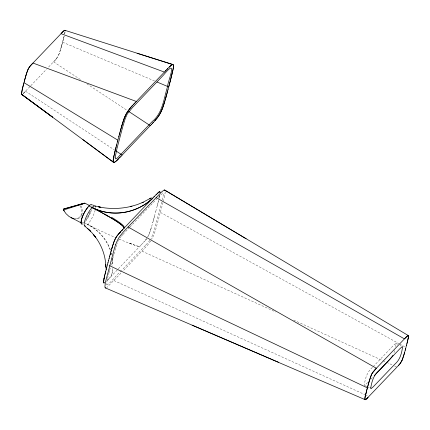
<?xml version="1.0" encoding="UTF-8"?>
<svg xmlns="http://www.w3.org/2000/svg" width="430" height="430" viewBox="0 0 430 430"><rect width="100%" height="100%" fill="white"/><g stroke="black" fill="none" stroke-linecap="round" stroke-linejoin="round"><path stroke-width="0.32" stroke-dasharray="2.15 1.61" d="M165.211 191.796L165.131 192.656A37.039 9.433 -62.9 0 1 164.572 195.86M65.021 31.884L64.597 34.153M159.562 196.177L159.734 195.306A22.951 5.843 -62.9 0 0 159.75 195.15M164.577 195.849L163.405 200.95M64.661 33.868L64.774 33.32A16.12 4.106 -62.9 0 0 65.037 31.772M159.363 197.112L159.465 196.623M159.412 196.886L159.568 196.15A37.394 9.524 -62.9 0 0 159.788 195.016M159.374 197.064L159.089 198.343M162.314 199.988L162.793 197.8A37.394 9.524 -62.9 0 0 163.11 196.123L163.239 193.65L161.97 192.855M158.729 199.875L158.347 201.444M161.83 202.041L154.123 230.684A43.623 11.11 -62.9 0 1 153.515 232.576L151.005 238.602M395.681 346.607L396.111 343.473A2.849 0.726 -62.9 0 0 395.869 343.339L393.638 345.225L373.358 366.457M64.172 35.991L63.807 37.448M158.245 201.853L158.385 201.288M64.091 36.324L63.393 39.071M158.283 201.708L157.869 203.363M109.064 272.588C102.458 295.485 111.547 279.349 121.088 270.97M162.992 202.605L155.794 229.131A43.683 11.126 -62.9 0 1 154.736 232.372L152.795 237.204A8.772 2.236 -62.9 0 1 151.715 239.311M63.774 37.598L63.586 38.329M109.139 272.287L109.607 270.465M157.885 203.304L157.471 204.911M63.549 38.48L63.162 39.963M157.235 205.83L157.482 204.879M109.688 270.158L110.505 267.025M157.262 205.723L155.778 211.393M63.317 39.366L62.689 41.748M62.925 40.855L63.124 40.108M110.919 265.455L111.698 262.51M62.124 43.887L61.99 44.392M62.328 43.124L61.764 45.241M62.259 43.376L62.791 41.366M111.854 261.918L113.294 256.511M154.456 216.398L155.827 211.211M61.898 44.731L61.533 46.096M154.096 217.747L154.504 216.215M154.117 217.666L153.784 218.908M61.716 45.413L61.297 46.951M153.521 219.88L153.806 218.827M61.485 46.268L59.071 54.056L56.679 58.416M113.445 255.957L113.902 254.291M153.204 221.047L153.569 219.698M153.252 220.859L151.774 226.121M61.248 47.123L61.06 47.816M113.977 254.017L115.487 248.728M152.714 222.804L152.827 222.412M394.654 350.509L393.595 353.82M61.012 47.988L60.861 48.509M60.813 48.681L60.608 49.38M60.56 49.557L60.125 50.982A21.994 5.601 -62.9 0 1 59.259 53.578M151.602 226.701L151.43 227.282M151.344 227.577L150.898 229.034A43.623 11.11 -62.9 0 1 150.29 230.926L148.506 235.565M115.573 248.454L115.912 247.336M151.097 228.394L150.968 228.803M150.903 229.007L150.371 230.668A22.236 5.66 -62.9 0 1 149.145 234.119L148.646 235.264M116.089 246.782L116.992 244.047M117.175 243.525L117.368 243.009M81.775 214.995C82.909 211.797 82.108 208.254 80.679 205.293M59.249 53.583L56.475 58.673L48.316 67.359M117.691 242.171L118.04 241.343M81.684 215.226C80.792 217.596 78.303 219.155 75.782 219.015M118.25 240.886L118.578 240.22M148.538 235.495L148.431 235.726A5.214 1.328 -62.9 0 1 147.716 237.07L148.452 235.672M118.782 239.832L119.169 239.166M150.737 240.956L147.958 244.681A42.264 10.761 -62.9 0 1 146.619 246.197L123.114 270.895M119.857 238.129L120.26 237.575M149.909 240.295L146.84 243.955M146.426 238.999L146.684 238.65L144.394 241.445M120.389 237.403L120.685 237.027M56.566 58.555L56.239 58.958A21.962 5.595 -62.9 0 1 55.373 59.942L55.266 60.06M120.905 236.753L121.131 236.478M121.443 236.108L122.496 234.914M144.539 241.278L143.787 242.117M122.577 234.823L122.991 234.366M144.05 241.827L143.609 242.305M123.077 234.275L129.618 227.379M146.662 244.149L145.684 245.197M55.158 60.178L54.841 60.517M142.996 242.977L142.636 243.358M142.475 243.53L140.615 245.492M145.329 245.573L121.55 270.491M53.997 61.409L54.309 61.076M29.906 86.64L23.021 93.761M30.783 85.726L46.564 69.198M25.209 91.563L24.789 91.998M129.946 227.029L156.859 198.848M140.046 246.089L140.674 245.428M110.553 276.979L140.196 245.928M120.921 273.19L106.995 287.348M372.439 367.419C367.102 371.767 365.043 378.706 364.334 385.253A2.849 0.726 -62.9 0 0 364.473 385.387M371.009 379.11L372.391 377.664M109.946 277.613L110.424 277.113M109.677 277.893L110.053 277.506M109.736 277.834L108.93 278.672M367.677 382.598L364.575 385.393M24.682 92.111L24.37 92.434M108.973 278.629L107.075 280.564M158.084 197.569L161.589 194.14L163.045 193.403M108.435 279.183L107.812 279.817M24.268 92.541L23.956 92.858M107.688 279.946L107.323 280.317M23.854 92.961L23.752 93.063A22.097 5.628 -62.9 0 1 23.139 93.654M74.637 218.332C81.894 219.827 83.35 210.394 80.012 205.83M62.57 42.194L154.52 80.953M141.959 251.147L275.888 312.029M293.625 320.087L382.297 360.394M382.91 360.673L386.35 362.237M386.581 362.339L392.085 364.844M394.53 365.957L396.385 366.801M113.907 280.537L364.79 394.573M365.253 394.783L368.333 396.18M395.971 343.339L397.728 344.242M400.077 345.44L401.249 346.037M365.059 385.688L366.817 386.586M367.403 386.887L369.752 388.086M105.995 284.02L107.07 284.569M160.433 212.436L398.911 343.586M399.497 343.909L405.372 347.139M84.42 222.643L87.607 224.433A50.799 5.122 25.5 0 0 115.659 237.656M53.573 61.85L80.394 79.55M86.806 83.78L127.081 110.365M25.52 91.235L114.364 149.871M89.886 212.044A9.632 2.451 -62.9 0 1 86.451 218.854M83.377 222.568A9.632 2.451 -62.9 0 1 82.313 223.186M78.023 218.693A0.747 0.403 73.7 0 1 77.771 218.177M95.557 207.464A11.239 2.865 -62.9 0 1 95.541 208.029M95.181 210.162A11.239 2.865 -62.9 0 1 85.876 225.841M119.11 239.128A50.799 5.122 25.5 0 0 139.481 246.68L138.96 246.53A50.993 5.144 25.5 0 1 131.575 244.052A50.557 5.096 25.5 0 1 129.441 243.262M111.332 253.345A50.81 47.461 -16.5 0 1 111.569 254.264M112.311 258A50.81 47.461 -16.5 0 1 112.827 265.616M112.687 268.487A50.81 47.461 -16.5 0 1 111.429 276.065A50.799 47.45 -16.5 0 0 112.649 268.922M110.193 249.712A50.81 47.461 -16.5 0 0 87.607 224.433A50.799 47.45 -16.5 0 1 110.322 250.066M111.214 252.91A50.799 47.45 -16.5 0 1 111.66 254.646M112.337 258.161A50.799 47.45 -16.5 0 1 112.832 265.321M131.575 244.052A50.541 5.122 25.6 0 1 129.435 243.256M146.42 239.026A21.882 5.574 -62.9 0 1 144.668 241.123M91.611 209.534A11.056 2.817 -62.9 0 1 85.468 221.428M90.848 205.696A9.632 2.451 -62.9 0 1 91.439 206.438M90.612 211.254A9.632 2.451 -62.9 0 1 86.048 219.95M83.248 222.761A9.632 2.451 -62.9 0 1 82.216 222.891"/><path stroke-width="0.64" d="M408.495 336.389L408.5 336.104A4.66 1.188 -62.9 0 0 408.392 335.61L164.582 190.017L246.11 238.774M113.262 159.611C112.106 165.486 117.272 160.369 118.691 158.67M113.187 160.379L113.31 161.997A8.38 2.134 -62.9 0 0 113.525 162.32A9.18 2.338 -62.9 0 0 114.385 162.373L116.981 160.369A57.582 14.663 -62.9 0 0 117.798 159.568L118.261 159.105M406.173 337.061L406.517 336.722A18.119 4.612 -62.9 0 1 407.274 336.018L408.183 335.497A3.381 0.86 -62.9 0 1 408.36 335.572L408.425 337.098L407.414 341.861M113.197 160.223L113.38 158.772M113.294 159.385L114.928 151.57M103.974 278.936L103.592 282.451L103.899 282.945L104.597 282.736L104.012 282.956A4.735 1.204 -62.9 0 1 103.802 282.892L103.705 282.779A5.918 1.505 -62.9 0 1 103.576 282.317L103.587 281.526A25.596 6.52 -62.9 0 1 103.942 279.14L104.006 278.79M104.001 278.807L104.49 276.506M104.028 278.678L104.151 278.06M408.204 338.383L405.608 348.8M104.189 277.882L104.307 277.334M170.42 80.442L173.053 69.386A31.519 8.025 -62.9 0 0 173.403 67.263C174.397 64.634 171.914 63.549 170.387 66M172.763 70.81L172.822 70.531A44.543 11.341 -62.9 0 0 173.279 68.128L173.424 65.15A8.471 2.155 -62.9 0 0 172.624 64.522L171.785 64.887M172.72 71.014L172.634 71.412M114.095 155.123L113.961 155.751A47.343 12.056 -62.9 0 0 113.375 158.777M104.35 277.13L104.431 276.753M172.58 71.643L172.387 72.509M104.474 276.56L104.888 274.791M114.24 154.483L114.385 153.843M22.172 89.789L21.892 91.047A21.769 5.542 -62.9 0 0 21.532 93.106L21.677 94.444L52.562 117.127L21.57 94.278L22.36 88.978M104.603 275.99L104.694 275.608M22.209 89.628L23.521 84.404M172.322 72.778L172.054 73.922M114.461 153.521L114.536 153.198M114.617 152.876L115.03 151.145M104.872 274.84L105.022 274.211M365.742 394.267L365.247 396.498A18.27 4.655 -62.9 0 0 364.887 398.777L364.93 399.346A4.133 1.053 -62.9 0 0 365.328 399.723L366.403 398.997A22.752 5.794 -62.9 0 0 367.166 398.266L367.258 398.175M171.984 74.213L171.844 74.788M22.398 88.817L22.559 88.161M105.011 274.259L105.2 273.48M365.779 394.116L365.93 393.504M105.167 273.63L105.248 273.286M105.237 273.329L105.49 272.308M171.704 75.368L171.489 76.244M115.09 150.908L115.606 148.855M115.009 151.242L115.17 150.602M365.968 393.353L366.36 391.8M22.602 87.999L22.72 87.505M105.457 272.437L105.689 271.518M407.377 341.995L407.274 342.409M115.256 150.253L115.337 149.919M105.608 271.841L105.758 271.244M171.344 76.83L170.817 78.889M115.423 149.586L115.928 147.592M105.737 271.319L106.092 269.933M22.892 86.838L22.806 87.172M407.167 342.828L407.097 343.108M22.978 86.511L23.15 85.839M115.675 148.592L115.761 148.259M106.065 270.035L106.221 269.422M116.014 147.259L116.1 146.92M115.917 147.646L116.804 144.238M106.194 269.54L106.554 268.143M170.517 80.077L170.592 79.781M170.667 79.48L170.742 79.184M366.398 391.644L366.559 391.015M406.92 343.801L406.844 344.086M23.236 85.505L23.365 85M116.363 145.915L116.449 145.582M106.538 268.202L106.699 267.589M170.205 81.265L170.285 80.964M170.436 80.372L170.108 81.63M366.699 390.488C366.897 391.897 363.124 400.061 365.865 399.438A9.234 2.349 -62.9 0 0 366.22 399.158M366.602 390.859L367.01 389.284M106.656 267.745L106.78 267.283M106.764 267.347L107.409 264.885M169.716 83.124L169.974 82.157M169.915 82.377L170.129 81.56M366.806 390.075L367.263 388.338M23.456 84.667L23.806 83.318M116.788 144.286L117.514 141.54M107.392 264.939L108 262.628M169.108 85.441L169.522 83.877M169.425 84.242L169.818 82.754M406.441 345.629L406.517 345.349M24.343 81.302L24.542 80.55M23.752 83.528L24.703 79.953M117.411 141.916L119.298 134.8M107.919 262.934L108.505 260.725M108.468 260.859L109.145 258.312M167.732 90.649L168.039 89.488M168.001 89.639L169.028 85.737M168.925 86.129L169.124 85.376M367.156 388.741L367.688 386.731M367.618 386.984L367.951 385.742M405.409 349.547L405.726 348.343M118.82 136.6L118.976 135.998M109.096 258.5L109.575 256.699M167.254 92.434L167.458 91.665M167.421 91.821L167.743 90.601M367.854 386.102L368.139 385.033M405.21 350.294L405.495 349.219M24.822 79.502L25.026 78.744M24.682 80.012L25.23 77.986M119.379 134.499L119.621 133.596M119.26 134.95L119.427 134.321M109.516 256.92L109.79 255.888M109.768 255.974L110.177 254.469M167.367 92.004L166.819 94.046M368.085 385.232L368.881 382.318M368.214 384.748L368.408 384.038M405.264 350.095L404.248 353.772M119.701 133.295L119.948 132.392M119.594 133.698L119.766 133.069M166.727 94.385L167.093 93.047M25.107 78.443L25.703 76.309M119.932 132.44L120.228 131.36M110.144 254.587L110.231 254.27M110.22 254.307L110.397 253.657M166.544 95.068L166.636 94.729M166.759 94.267L166.426 95.498M368.445 383.893L368.682 383.033M120.196 131.483L120.379 130.817M110.37 253.754L110.451 253.453M110.445 253.48L110.618 252.845M166.346 95.793L166.448 95.412M25.316 77.685L25.483 77.078M120.362 130.876L120.61 129.962M110.596 252.921L110.962 251.614M166.356 95.756L165.878 97.47M120.524 130.274L120.696 129.661M166.018 96.976L165.588 98.508M166.071 96.782L166.168 96.438M404.635 352.401L404.469 353.008M120.674 129.731L120.868 129.048M110.902 251.813L111.139 250.98M165.77 97.863L165.851 97.567M368.779 382.668L369.332 380.722M25.526 76.922L26.391 73.971M120.83 129.188L121.04 128.436M111.133 251.002L111.246 250.588M368.918 382.173L371.73 374.03L375.933 368.72M121.706 126.114L120.981 128.64M111.214 250.701L111.306 250.384M111.295 250.421L111.854 248.475M165.609 98.432L165.367 99.292M404.426 353.159L402.238 359.856L400.088 363.624A17.13 4.359 -62.9 0 1 398.841 365.081L397.809 366.193M121.136 128.092L121.217 127.812M165.448 99.007L165.528 98.717M25.746 76.158L25.924 75.54M121.378 127.248L121.459 126.963M165.389 99.206L164.244 103.082A47.461 12.088 -62.9 0 1 163.061 106.737L161.841 109.972M121.475 126.898L121.787 125.834M111.692 249.029L111.773 248.755M404.205 353.922L403.404 356.583M165.039 100.427L165.12 100.152M111.838 248.518L112.461 246.417M111.902 248.309L112.02 247.89M25.967 75.384L26.59 73.331A16.308 4.155 -62.9 0 1 27.762 69.999M121.749 125.963L121.867 125.565M369.375 380.577L369.553 379.986M121.84 125.657L121.943 125.297M164.798 101.243L164.55 102.071M121.932 125.34L122.12 124.716M112.101 247.632L112.262 247.083M122.104 124.754L122.211 124.399M369.596 379.835L370.058 378.335A17.877 4.553 -62.9 0 1 370.87 375.987L371.278 374.992A4.757 1.209 -62.9 0 1 371.59 374.32L371.842 373.82A3.386 0.86 -62.9 0 1 372.203 373.181L372.471 372.756M122.19 124.485L122.781 122.561M164.47 102.345L164.33 102.802M122.27 124.216L122.523 123.394M112.429 246.524L112.526 246.202M112.515 246.25L112.816 245.272M112.601 245.971L112.687 245.686M164.26 103.028L163.669 104.915A31.352 7.982 -62.9 0 1 162.54 108.199L162.449 108.435M26.44 73.809L28.278 68.918A3.886 0.989 -62.9 0 1 29.251 67.279L29.853 66.473A17.41 4.434 -62.9 0 1 30.912 65.236L31.196 64.919M112.724 245.562L113.079 244.439M112.999 244.702L114.24 241.101M123.964 119.045L123.84 119.395A35.986 9.164 -62.9 0 0 122.786 122.555M124.028 118.873L124.888 116.68M115.74 244.391L116.643 242.101A10.164 2.591 -62.9 0 1 117.089 241.09L117.578 240.08A8.665 2.204 -62.9 0 1 119.594 236.64L122.211 233.248A45.338 11.546 -62.9 0 1 123.114 232.227L161.003 192.549A45.252 11.524 -62.9 0 1 161.847 191.732L164.002 190.119A8.665 2.209 -62.9 0 1 165.05 190.356M162.406 108.553L161.986 109.618M124.356 117.997L123.555 120.212A44.569 11.352 -62.9 0 0 122.604 123.13M116.476 236.694L114.224 241.144A26.214 6.676 -62.9 0 0 113.144 244.261M124.415 117.847L126.398 113.558L128.801 109.838M114.466 240.52L114.815 239.693A5.198 1.322 -62.9 0 1 115.751 237.838A4.585 1.166 -62.9 0 1 116.019 237.403M161.938 109.736L160.965 111.94M27.789 69.982L29.068 67.542L31.046 65.086L62.689 31.933M124.92 116.605L125.474 115.374A8.471 2.155 -62.9 0 1 127.35 111.94L130.801 107.398A51.073 13.007 -62.9 0 1 131.58 106.522L132.612 105.398M402.141 360.093L401.652 361.152A4.101 1.043 -62.9 0 1 400.685 362.796L398.39 365.575M161.615 110.515L159.014 115.46L155.531 119.992A57.523 14.647 -62.9 0 1 154.671 120.948M160.906 112.069L160.841 112.198A8.385 2.134 -62.9 0 1 160.422 113.025A9.105 2.317 -62.9 0 1 158.654 116.009L157.294 117.884M392.778 355.61L392.956 355.277M392.59 355.938L389.822 359.394L374.224 375.739M116.105 237.258L117.895 234.839A29.138 7.423 -62.9 0 1 118.804 233.786L118.857 233.721M116.557 236.581L116.965 236.016A15.491 3.945 -62.9 0 1 118.062 234.651L119.352 233.173M129.097 109.446L129.623 108.79M157.122 118.105L155.676 119.83M129.699 108.693L130.005 108.322M130.086 108.231L130.161 108.14A41.683 10.616 -62.9 0 1 131.478 106.635L132.048 106.011M118.933 233.641L119.599 232.899M119.443 233.071L120.018 232.442M119.696 232.791L120.099 232.35M374.611 370.123L374.25 370.515A12.056 3.069 -62.9 0 0 372.493 372.665M132.16 105.887L132.8 105.2M31.293 64.817L31.664 64.414M120.078 232.377L120.706 231.7M374.697 370.026L375.051 369.649M153.865 121.83L154.827 120.782A51.417 13.093 -62.9 0 0 155.596 119.916M120.271 232.173L120.862 231.533M132.773 105.232L133.606 104.345M153.612 122.098L153.188 122.55M120.835 231.566L121.373 230.991M31.761 64.317L32.132 63.919M152.865 122.894L153.263 122.475M375.143 369.553L375.492 369.182M133.547 104.404L134.02 103.904M152.462 123.319L152.978 122.776M121.545 230.808L122.012 230.319M133.923 104.006L134.601 103.291M152.553 123.222L151.355 124.485M121.84 230.501L122.308 230.002M32.228 63.823L32.508 63.527M134.482 103.42L135.181 102.684M122.088 230.238L122.711 229.577M122.604 229.69L122.905 229.378M375.583 369.085L406.087 337.152M165.324 71.111L165.695 70.724M135.042 102.829L166.114 70.283M121.136 156.133L151.505 124.329M122.84 229.448L153.037 197.822M152.978 197.875L154.058 196.752M397.481 366.537L367.354 398.072M61.49 33.174L61.764 32.884M166.066 70.332L166.894 69.477M120.233 157.079L121.185 156.085M405.216 338.05L404.866 338.415M120.298 157.009L119.502 157.837M153.929 196.886L154.295 196.505M154.225 196.575L155.725 195.032M405.302 337.958L405.651 337.593M368.139 397.272L366.425 398.975M61.952 32.691L62.226 32.406M166.808 69.563L167.549 68.795M167.297 69.058L167.732 68.606M119.255 158.095L119.669 157.665M62.318 32.309L64.489 30.358A3.886 0.989 -62.9 0 1 65.016 30.422L65.086 30.713M405.743 337.507L408.306 335.529M118.626 158.734L118.895 158.46M167.904 68.429L169.2 67.128A43.452 11.067 -62.9 0 1 170.28 66.096L171.656 64.973M155.843 194.908L156.59 194.156M62.78 31.841L63.049 31.567A17.539 4.467 -62.9 0 1 64.022 30.67M156.429 194.312L159.396 191.785M169.167 67.161L170.318 66.064M63.43 209.808L63.258 210.114L84.93 203.186L89.859 205.707M64.022 30.68L64.779 30.277L65.091 30.799M158.81 192.135L159.745 191.732L160.084 192.398M151.408 197.789L142.024 202.767L143.029 202.32M79.803 204.89L80.206 204.68M149.565 198.934L150.747 198.214M22.204 94.39L21.726 94.476M22.236 94.374L21.559 94.245L113.724 162.438M143.238 202.229L137.079 204.653L130.698 206.497L131.773 206.228M80.888 204.454L81.985 204.105M82.168 204.046L83.205 203.723M83.522 203.621L84.388 203.132L63.683 208.996A0.747 0.403 73.6 0 0 63.457 209.636M83.812 203.53L84.925 203.186M83.506 203.444L73.24 206.389A20.006 0.365 -15.7 0 1 63.683 208.996A0.747 0.462 75.1 0 0 63.532 210.087L65.978 213.629L69.02 216.457L81.754 223.186M106.049 287.89L105.431 287.939A8.256 2.102 -62.9 0 1 105.173 287.745L104.995 287.396A10.062 2.564 -62.9 0 1 104.904 286.907L105.232 283.504A49.88 12.701 -62.9 0 1 105.624 281.505L114.385 248.422A37.034 9.433 -62.9 0 1 115.729 244.396M131.935 206.19C121.088 208.958 109.602 209.195 98.647 206.862L100.851 207.303L94.799 205.905M172.715 64.505L64.806 30.283M74.288 218.859L73.519 218.687M73.261 218.617L71.02 217.704M137.111 53.298L173.15 64.645M61.022 33.658L164.394 72.084M32.97 63.043L136.342 101.469M156.988 81.99L168.716 86.935M192.21 325.188L365.07 399.647M105.334 287.89L278.409 362.243M92.697 204.954L93.805 205.449M88.811 206.008L92.074 207.518A50.557 5.101 25.5 0 1 96.374 209.743L105.898 214.925A50.568 5.101 25.5 0 1 108.048 216.15A50.815 5.128 25.5 0 1 124.087 228.136A50.799 5.128 25.5 0 0 92.074 207.518A50.799 47.45 -16.5 0 0 152.145 198.757A50.81 47.461 -16.5 0 1 92.074 207.518M109.585 265.686L367.387 387.865M156.111 197.585L404.426 338.878M128.059 226.965L376.374 368.257M23.989 82.646L117.868 140.191M128.591 111.359L150.242 125.651M116.041 150.978L122.19 155.036M82.861 139.589L113.525 162.32M84.581 225.884L90.504 231.216L89.107 229.824M87.747 228.55L91.934 232.754L95.68 237.355L93.321 234.334C100.873 243.332 105.603 254.829 105.807 266.632L105.716 264.321L105.796 268.153M64.231 210.963L63.624 210.012M165.039 190.372L165.158 190.743M160.078 192.35L160.025 192.033A4.488 1.145 -62.9 0 0 159.89 191.807A5.268 1.344 -62.9 0 0 159.396 191.791M81.377 222.815A9.632 2.451 -62.9 0 1 82.834 215.731A9.632 2.451 -62.9 0 1 87.994 207.341M79.561 204.916A0.747 0.403 73.7 0 1 79.786 204.277A0.747 0.462 75.1 0 1 80.222 204.46M403.383 356.604A16.184 4.123 -62.9 0 1 402.168 360.077M408.511 336.367A16.829 4.284 -62.9 0 1 408.194 338.399M85.393 226.029A11.239 2.865 -62.9 0 1 87.392 214.479A11.239 2.865 -62.9 0 1 95.433 206.615M157.358 193.409A23.059 5.869 -62.9 0 1 158.815 192.113M105.651 214.855A50.374 5.644 25.1 0 1 107.796 216.075M111.617 217.317A50.81 5.762 24.9 0 1 124.017 228.104M82.431 224.159A11.056 2.817 -62.9 0 1 83.882 213.495A11.056 2.817 -62.9 0 1 92.009 204.863M115.106 157.525C115.03 162.303 120.642 153.8 121.755 153.451L152.166 121.593C162.524 113.16 163.739 99.201 167.356 87.269C168.065 80.147 178.66 56.717 163.653 74.906L132.273 107.785L127.307 113.907L125.259 118.572L122.743 126.775L117.003 148.431L115.106 157.525M370.746 387.812L370.784 388.553A2.849 0.726 -62.9 0 0 371.031 388.693L373.256 386.801L394.96 364.081C400.04 359.824 401.824 353.046 402.561 346.773A2.849 0.726 -62.9 0 0 402.319 346.634L400.094 348.526L378.894 370.714C373.632 374.895 371.869 381.507 370.746 387.812"/></g></svg>
